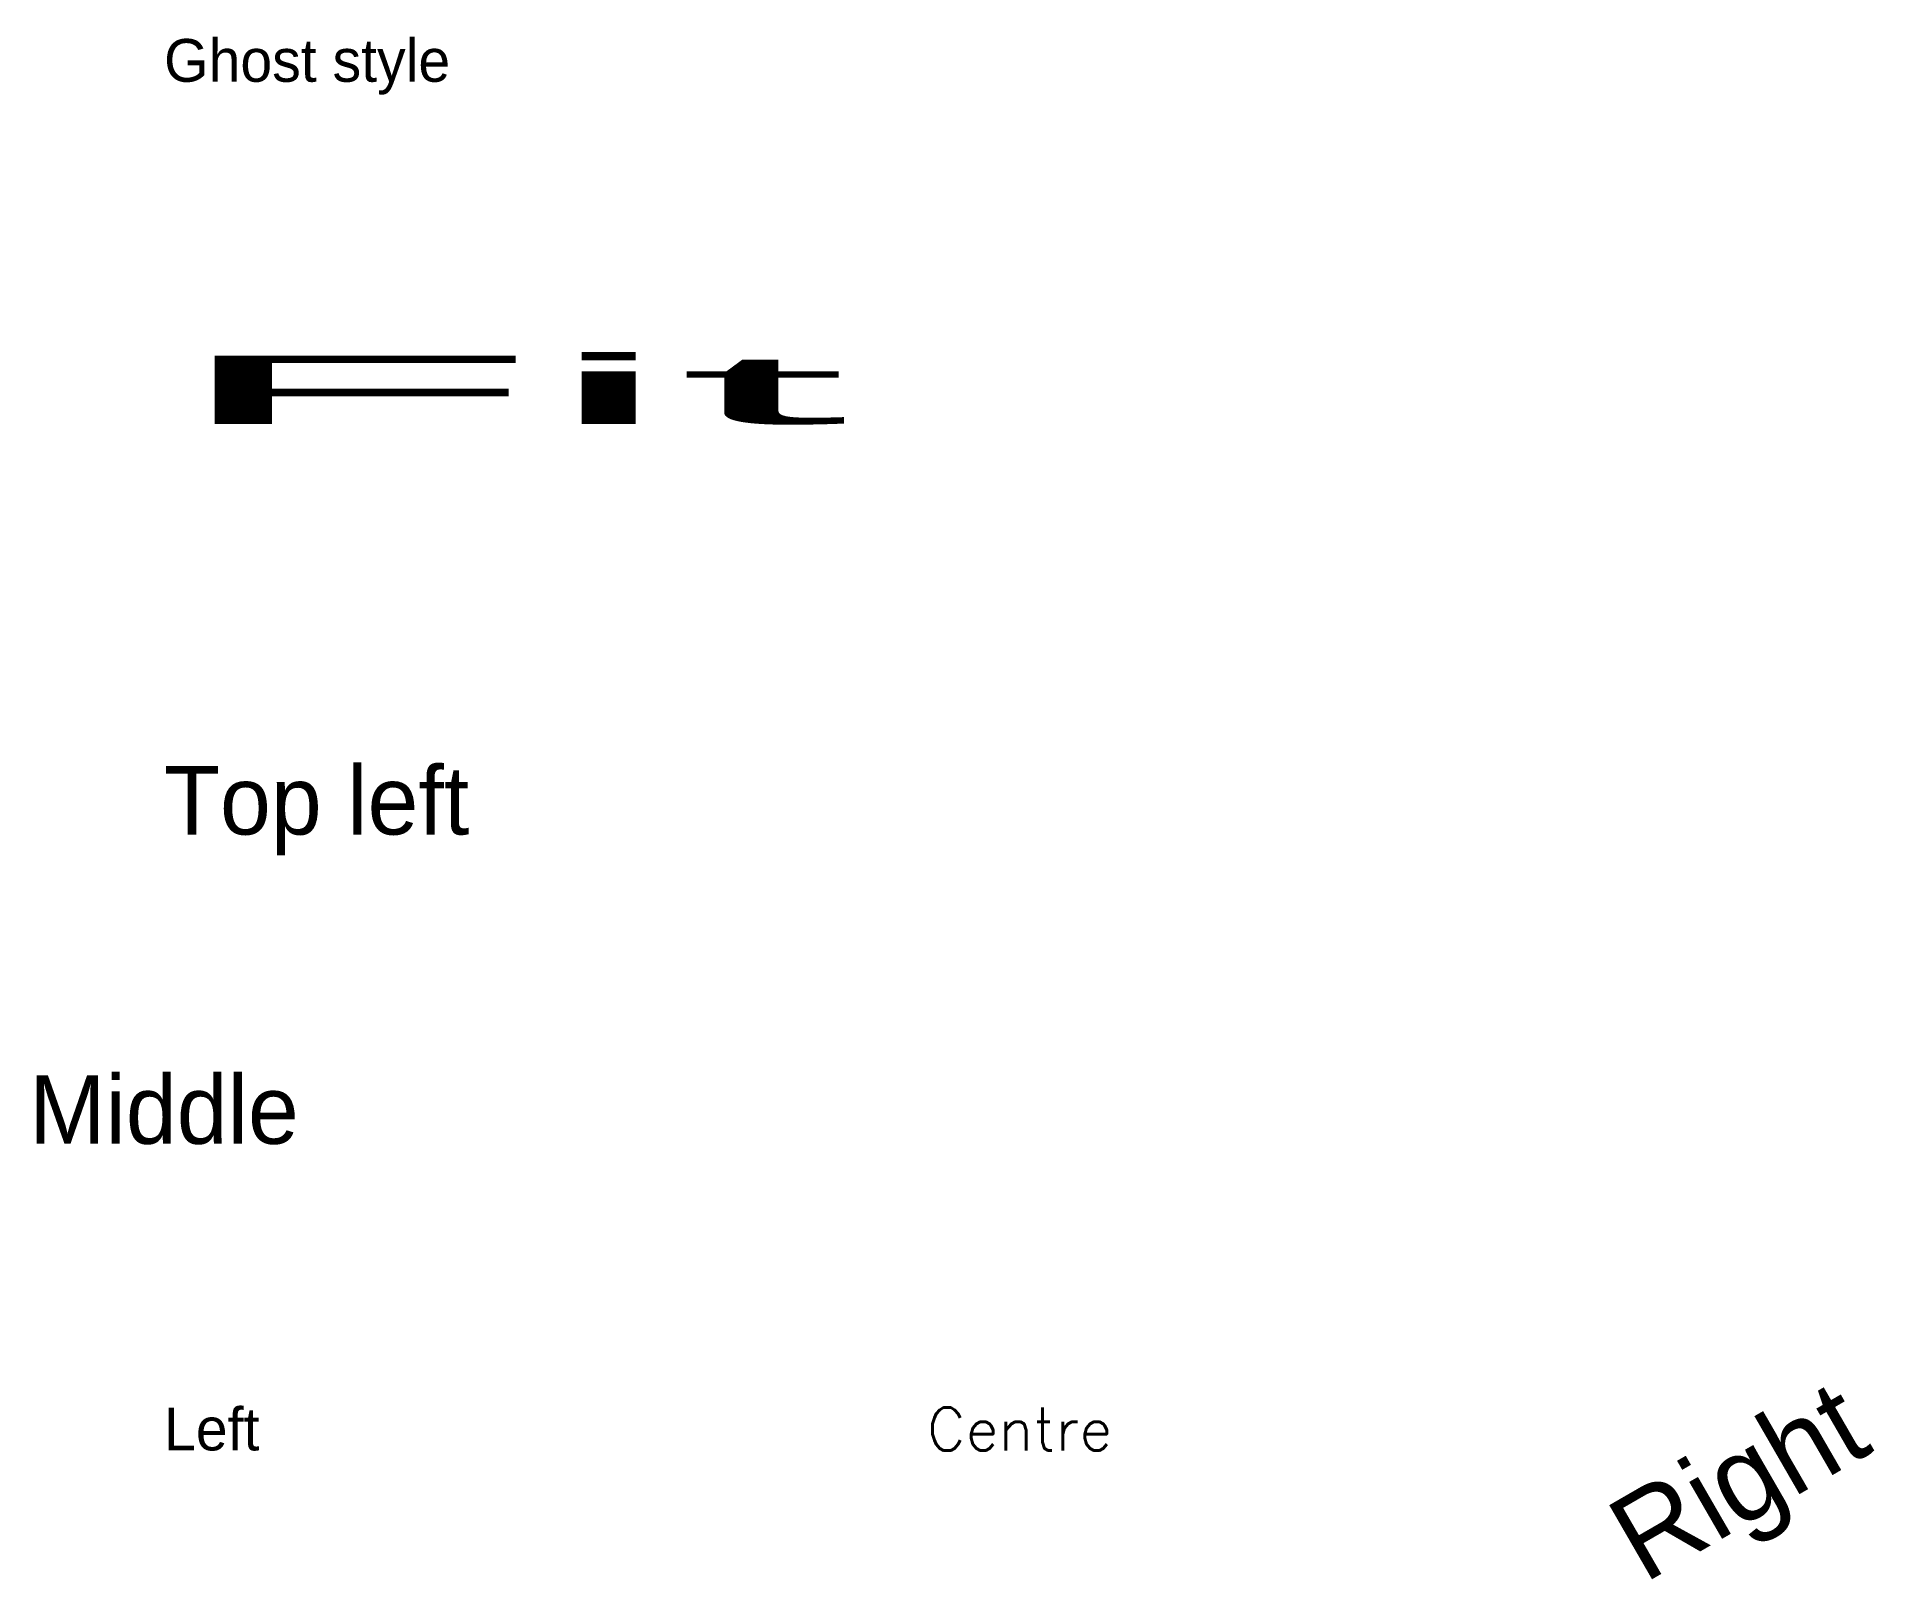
# Model space of a CAD drawing. Extents: x -7 to 100, y -8 to 83.
import ezdxf
from ezdxf.enums import TextEntityAlignment as Align

# ---------------------------------------------------------------- set-up
doc = ezdxf.new("R2010")
doc.units = 0
doc.styles.add('ROMAN', font='romans.shx')

msp = doc.modelspace()

# ---------------------------------------------------------------- texts
for s, p in [('Ghost style', (0, 80)), ('Left', (0, 0))]:
    msp.add_text(s, height=2.5).set_placement(p)
msp.add_text('Fit', height=4).set_placement((0, 60), (40, 60), align=Align.FIT)
msp.add_text('Top left', height=4).set_placement((0, 40), align=Align.TOP_LEFT)
msp.add_text('Middle', height=4).set_placement((0, 20), align=Align.MIDDLE)
at = {"color": 1}
msp.add_text('Right', height=5, rotation=30, dxfattribs=at).set_placement((100, 0), align=Align.RIGHT)
at = {"style": 'ROMAN'}
msp.add_text('Centre', height=2.5, dxfattribs=at).set_placement((50, 0), align=Align.CENTER)

doc.saveas('drawing.dxf')
